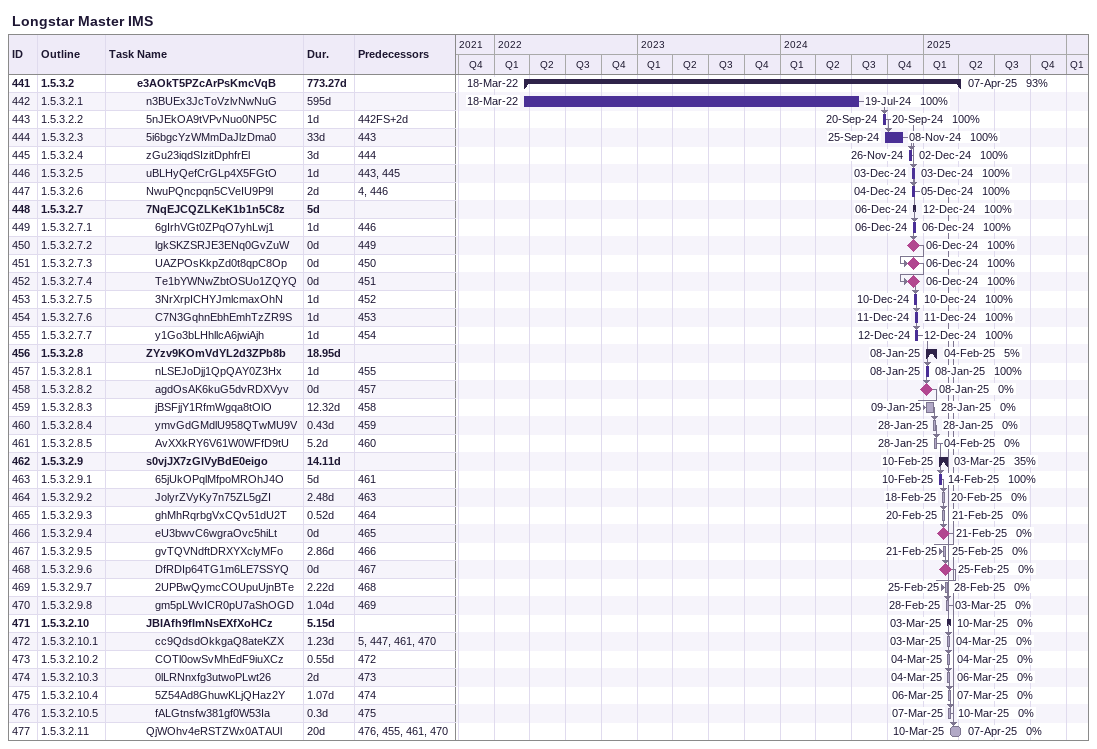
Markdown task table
Longstar Master IMS

| ID | WBS | Task | Duration | Start | Finish | Predecessors | % complete |
|---|---|---|---|---|---|---|---|
| 441 | 1.5.3.2 | **e3AOkT5PZcArPsKmcVqB** | 773.27d | 2022-03-18 | 2025-04-07 |  | 93 |
| 442 | 1.5.3.2.1 | n3BUEx3JcToVzlvNwNuG | 595d | 2022-03-18 | 2024-07-19 |  | 100 |
| 443 | 1.5.3.2.2 | 5nJEkOA9tVPvNuo0NP5C | 1d | 2024-09-20 | 2024-09-20 | 442FS+2d | 100 |
| 444 | 1.5.3.2.3 | 5i6bgcYzWMmDaJlzDma0 | 33d | 2024-09-25 | 2024-11-08 | 443 | 100 |
| 445 | 1.5.3.2.4 | zGu23iqdSIzitDphfrEl | 3d | 2024-11-26 | 2024-12-02 | 444 | 100 |
| 446 | 1.5.3.2.5 | uBLHyQefCrGLp4X5FGtO | 1d | 2024-12-03 | 2024-12-03 | 443, 445 | 100 |
| 447 | 1.5.3.2.6 | NwuPQncpqn5CVeIU9P9l | 2d | 2024-12-04 | 2024-12-05 | 4, 446 | 100 |
| 448 | 1.5.3.2.7 | **7NqEJCQZLKeK1b1n5C8z** | 5d | 2024-12-06 | 2024-12-12 |  | 100 |
| 449 | 1.5.3.2.7.1 | 6gIrhVGt0ZPqO7yhLwj1 | 1d | 2024-12-06 | 2024-12-06 | 446 | 100 |
| 450 | 1.5.3.2.7.2 | lgkSKZSRJE3ENq0GvZuW | 0d | 2024-12-06 | 2024-12-06 | 449 | 100 |
| 451 | 1.5.3.2.7.3 | UAZPOsKkpZd0t8qpC8Op | 0d | 2024-12-06 | 2024-12-06 | 450 | 100 |
| 452 | 1.5.3.2.7.4 | Te1bYWNwZbtOSUo1ZQYQ | 0d | 2024-12-06 | 2024-12-06 | 451 | 100 |
| 453 | 1.5.3.2.7.5 | 3NrXrpICHYJmlcmaxOhN | 1d | 2024-12-10 | 2024-12-10 | 452 | 100 |
| 454 | 1.5.3.2.7.6 | C7N3GqhnEbhEmhTzZR9S | 1d | 2024-12-11 | 2024-12-11 | 453 | 100 |
| 455 | 1.5.3.2.7.7 | y1Go3bLHhllcA6jwiAjh | 1d | 2024-12-12 | 2024-12-12 | 454 | 100 |
| 456 | 1.5.3.2.8 | **ZYzv9KOmVdYL2d3ZPb8b** | 18.95d | 2025-01-08 | 2025-02-04 |  | 5 |
| 457 | 1.5.3.2.8.1 | nLSEJoDjj1QpQAY0Z3Hx | 1d | 2025-01-08 | 2025-01-08 | 455 | 100 |
| 458 | 1.5.3.2.8.2 | agdOsAK6kuG5dvRDXVyv | 0d | 2025-01-08 | 2025-01-08 | 457 | 0 |
| 459 | 1.5.3.2.8.3 | jBSFjjY1RfmWgqa8tOlO | 12.32d | 2025-01-09 | 2025-01-28 | 458 | 0 |
| 460 | 1.5.3.2.8.4 | ymvGdGMdlU958QTwMU9V | 0.43d | 2025-01-28 | 2025-01-28 | 459 | 0 |
| 461 | 1.5.3.2.8.5 | AvXXkRY6V61W0WFfD9tU | 5.2d | 2025-01-28 | 2025-02-04 | 460 | 0 |
| 462 | 1.5.3.2.9 | **s0vjJX7zGlVyBdE0eigo** | 14.11d | 2025-02-10 | 2025-03-03 |  | 35 |
| 463 | 1.5.3.2.9.1 | 65jUkOPqlMfpoMROhJ4O | 5d | 2025-02-10 | 2025-02-14 | 461 | 100 |
| 464 | 1.5.3.2.9.2 | JolyrZVyKy7n75ZL5gZI | 2.48d | 2025-02-18 | 2025-02-20 | 463 | 0 |
| 465 | 1.5.3.2.9.3 | ghMhRqrbgVxCQv51dU2T | 0.52d | 2025-02-20 | 2025-02-21 | 464 | 0 |
| 466 | 1.5.3.2.9.4 | eU3bwvC6wgraOvc5hiLt | 0d | 2025-02-21 | 2025-02-21 | 465 | 0 |
| 467 | 1.5.3.2.9.5 | gvTQVNdftDRXYXclyMFo | 2.86d | 2025-02-21 | 2025-02-25 | 466 | 0 |
| 468 | 1.5.3.2.9.6 | DfRDIp64TG1m6LE7SSYQ | 0d | 2025-02-25 | 2025-02-25 | 467 | 0 |
| 469 | 1.5.3.2.9.7 | 2UPBwQymcCOUpuUjnBTe | 2.22d | 2025-02-25 | 2025-02-28 | 468 | 0 |
| 470 | 1.5.3.2.9.8 | gm5pLWvICR0pU7aShOGD | 1.04d | 2025-02-28 | 2025-03-03 | 469 | 0 |
| 471 | 1.5.3.2.10 | **JBIAfh9fImNsEXfXoHCz** | 5.15d | 2025-03-03 | 2025-03-10 |  | 0 |
| 472 | 1.5.3.2.10.1 | cc9QdsdOkkgaQ8ateKZX | 1.23d | 2025-03-03 | 2025-03-04 | 5, 447, 461, 470 | 0 |
| 473 | 1.5.3.2.10.2 | COTl0owSvMhEdF9iuXCz | 0.55d | 2025-03-04 | 2025-03-04 | 472 | 0 |
| 474 | 1.5.3.2.10.3 | 0lLRNnxfg3utwoPLwt26 | 2d | 2025-03-04 | 2025-03-06 | 473 | 0 |
| 475 | 1.5.3.2.10.4 | 5Z54Ad8GhuwKLjQHaz2Y | 1.07d | 2025-03-06 | 2025-03-07 | 474 | 0 |
| 476 | 1.5.3.2.10.5 | fALGtnsfw381gf0W53Ia | 0.3d | 2025-03-07 | 2025-03-10 | 475 | 0 |
| 477 | 1.5.3.2.11 | QjWOhv4eRSTZWx0ATAUl | 20d | 2025-03-10 | 2025-04-07 | 476, 455, 461, 470 | 0 |
